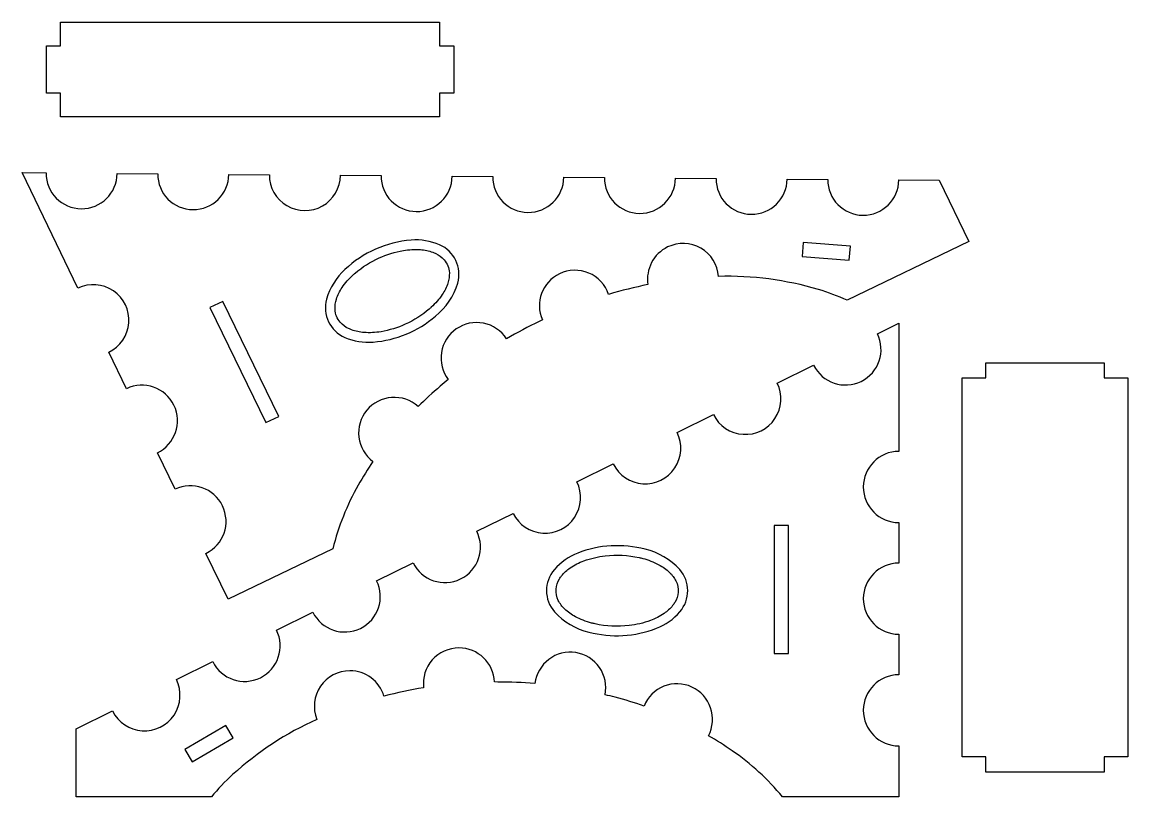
# Model space of a CAD drawing. Header units: metres. Extents: x 0.34 to 9.53, y 0.79 to 7.23.
import ezdxf

# ---------------------------------------------------------------- set-up
doc = ezdxf.new("R2010")
doc.units = ezdxf.units.M

msp = doc.modelspace()

# ---------------------------------------------------------------- linework, layer by layer
at = {"layer": 'Layer 1', "color": 0}
for points in [[(0.65771, 7.02889), (0.65771, 7.22574), (3.80732, 7.22574), (3.80732, 7.02889), (3.9251, 7.02889), (3.9251, 6.63519), (3.80732, 6.63519), (3.80732, 6.43834), (0.65771, 6.43834), (0.65771, 6.63519), (0.54073, 6.63519), (0.54073, 7.02889), (0.65771, 7.02889)], [(7.22083, 5.36405), (6.82831, 5.3946), (6.81915, 5.27684), (7.21166, 5.24629), (7.22083, 5.36405)], [(2.36423, 3.89747), (2.47039, 3.94925), (2.0044, 4.90466), (1.89824, 4.85288), (2.36423, 3.89747)], [(9.33028, 1.12047), (9.33028, 0.99397), (8.34602, 0.99397), (8.34602, 1.12047), (8.14917, 1.12047), (8.14917, 4.27008), (8.34602, 4.27008), (8.34602, 4.39367), (9.33028, 4.39367), (9.33028, 4.27008), (9.52713, 4.27008), (9.52713, 1.12047), (9.33028, 1.12047)], [(6.58713, 1.97909), (6.70524, 1.97909), (6.70524, 3.04209), (6.58713, 3.04209), (6.58713, 1.97909)], [(1.69092, 1.18112), (1.75038, 1.07907), (2.09055, 1.27727), (2.03109, 1.37932), (1.69092, 1.18112)]]:
    msp.add_lwpolyline(points, close=True, dxfattribs=at)
for points in [[(1.12747, 5.96815), (1.46444, 5.96534, 1), (2.05544, 5.96041), (2.39241, 5.95759, 1), (2.98342, 5.95266), (3.32039, 5.94985, 1), (3.91139, 5.94492), (4.24836, 5.9421, 0.4142), (4.5414, 5.64413, 0.4142), (4.83936, 5.93717), (5.17633, 5.93436, 0.4142), (5.46937, 5.63639, 0.4142), (5.76734, 5.92942), (6.10431, 5.92661, 1), (6.69531, 5.92168), (7.03228, 5.91887, 1), (7.62329, 5.91393), (7.95998, 5.91112), (8.20565, 5.40241), (7.19451, 4.91411, 0.0358), (6.95486, 5.00385, 0.0787), (6.12519, 5.11309, 0.5287), (5.70201, 5.35696, 0.3309), (5.53865, 5.04454, 0.0228), (5.21183, 4.96355, 0.4502), (4.80361, 5.13431, 0.4021), (4.66093, 4.75081), (4.63566, 4.73853, 0.0203), (4.36339, 4.59316, 0.4256), (3.94561, 4.67619, 0.4256), (3.87885, 4.25551, 0.0057), (3.81268, 4.20005, 0.0205), (3.62841, 4.03053, 0.4285), (3.20161, 3.9998, 0.4285), (3.25295, 3.57498, 0.0189), (3.13109, 3.37827, 0.0692), (2.91994, 2.84982), (2.04956, 2.42949), (1.86518, 2.81128, 1), (1.60816, 3.3435), (1.46162, 3.64695, 1), (1.2046, 4.17916), (1.05806, 4.48261, 1), (0.80104, 5.01482), (0.33747, 5.97475), (0.53646, 5.97308, 0.4142), (0.8295, 5.67512, 0.4142), (1.12747, 5.96815)], [(3.77224, 4.78148, 0.1508), (3.95788, 5.05752, 0.3777), (3.80607, 5.3749, 0.1246), (3.57112, 5.41419, 0.1722), (3.02046, 5.16935, 0.1407), (2.86798, 4.92363, 0.3777), (3.01979, 4.60624, 0.1246), (3.25474, 4.56695, 0.1584), (3.77224, 4.78148)], [(3.72108, 4.84134, -0.0711), (3.52189, 4.71535, -0.0652), (3.32006, 4.65323, -0.0606), (3.17823, 4.64631, -0.0691), (3.07554, 4.66807, -0.0234), (3.05101, 4.67853, -0.102), (2.98079, 4.73094, -0.1686), (2.93793, 4.83797, -0.0907), (2.94972, 4.92421, -0.0705), (2.99666, 5.01974, -0.0597), (3.08791, 5.12479, -0.0079), (3.10478, 5.1398, -0.0711), (3.30397, 5.26579, -0.0652), (3.5058, 5.32792, -0.0606), (3.64763, 5.33484, -0.0691), (3.75033, 5.31307, -0.0234), (3.77485, 5.30261, -0.102), (3.84507, 5.2502, -0.1686), (3.88793, 5.14318, -0.0907), (3.87614, 5.05693, -0.0705), (3.8292, 4.9614, -0.0597), (3.73795, 4.85635, -0.0079), (3.72108, 4.84134)], [(6.91524, 4.37493, 0.4142), (7.31099, 4.24063, 0.4142), (7.44529, 4.63638), (7.62376, 4.72441), (7.62376, 3.65842, 1), (7.62376, 3.06739), (7.62376, 2.73041, 1), (7.62376, 2.13938), (7.62376, 1.8024, 1), (7.62376, 1.21138), (7.62376, 0.7874), (6.6572, 0.7874, 0.0692), (6.23725, 1.17145, 0.0189), (6.04197, 1.29559, 0.4285), (5.90346, 1.70046, 0.4285), (5.50577, 1.54253, 0.0205), (5.26611, 1.61504, 0.0057), (5.18241, 1.63621, 0.4256), (4.93935, 1.986, 0.4256), (4.59925, 1.72955, 0.0203), (4.29086, 1.74206), (4.26276, 1.74213, 0.4021), (3.9675, 2.02542, 0.4502), (3.67417, 1.69413, 0.0228), (3.34464, 1.62494, 0.3309), (3.06169, 1.83523, 0.5287), (2.78666, 1.4316, 0.0787), (2.08706, 0.97243, 0.0358), (1.91027, 0.7874), (0.7874, 0.7874), (0.7874, 1.35233), (1.08937, 1.50127, 1), (1.61942, 1.76273), (1.92164, 1.9118, 1), (2.45169, 2.17325), (2.75391, 2.32232, 0.4142), (3.14966, 2.18802, 0.4142), (3.28396, 2.58377), (3.58617, 2.73284, 0.4142), (3.98192, 2.59854, 0.4142), (4.11622, 2.99429), (4.41844, 3.14336, 1), (4.94849, 3.40481), (5.25071, 3.55388, 1), (5.78076, 3.81534), (6.08297, 3.96441, 1), (6.61302, 4.22586), (6.91524, 4.37493)], [(5.04708, 2.15695, 0.1592), (5.60898, 2.18807, 0.1246), (5.80347, 2.32563, 0.3777), (5.80215, 2.67745, 0.1508), (5.51494, 2.84528, 0.1584), (4.95565, 2.81343, 0.1246), (4.76116, 2.67587, 0.3777), (4.76248, 2.32405, 0.15), (5.04708, 2.15695)], [(5.06972, 2.23236, -0.0583), (4.93591, 2.28454, -0.0679), (4.84672, 2.34854, -0.0867), (4.79358, 2.41974, -0.1354), (4.77461, 2.51393, -0.1182), (4.80296, 2.59889, -0.0313), (4.82071, 2.62435, -0.0731), (4.89205, 2.69001, -0.0618), (5.00571, 2.74863, -0.0609), (5.18285, 2.79051, -0.0833), (5.46574, 2.77631, -0.0101), (5.4949, 2.76913, -0.0583), (5.62872, 2.71695, -0.0679), (5.71791, 2.65295, -0.0867), (5.77105, 2.58176, -0.1354), (5.79002, 2.48757, -0.1182), (5.76167, 2.4026, -0.0313), (5.74392, 2.37714, -0.0731), (5.67258, 2.31148, -0.0618), (5.55892, 2.25286, -0.0609), (5.38178, 2.21098, -0.0833), (5.09889, 2.22518, -0.0101), (5.06972, 2.23236)]]:
    msp.add_lwpolyline(points, format="xyb", close=True, dxfattribs=at)

doc.saveas('drawing.dxf')
